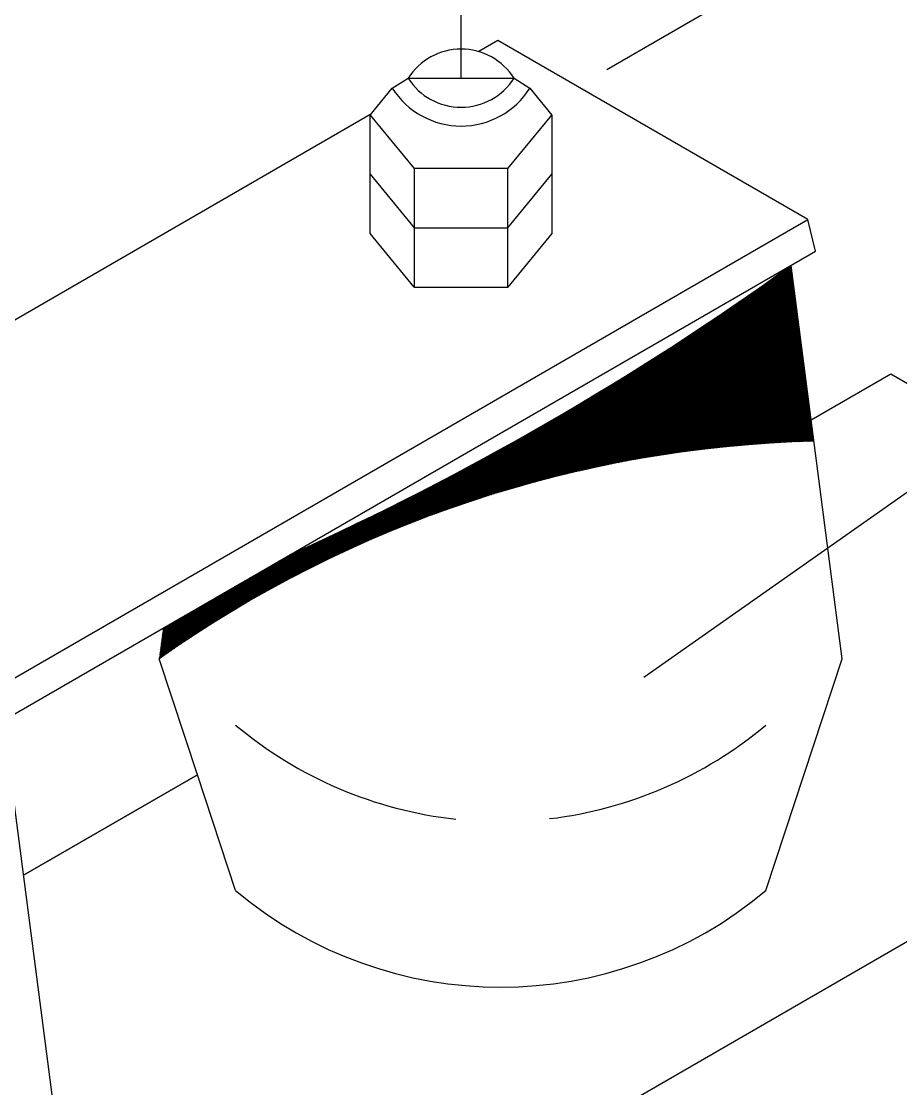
# Model space of a CAD drawing. Header units: inches. Extents: x 3955 to 4125, y 4886 to 4983.
# Drawn here: x 4089.421 to 4090.491, y 4959.148 to 4960.446 of the extents above; entities that cross this region are included whole.
import ezdxf

# ---------------------------------------------------------------- set-up
doc = ezdxf.new("R2010")
doc.units = ezdxf.units.IN
doc.header["$MEASUREMENT"] = 0
doc.layers.get('0').update_dxf_attribs({"lineweight": 35})
for name, color, linetype in [('E-TEXT', 2, 'Continuous'), ('EFL', 1, 'Continuous'), ('EL2', 2, 'Continuous')]:
    doc.layers.add(name, color=color, linetype=linetype)

msp = doc.modelspace()

# ---------------------------------------------------------------- linework, layer by layer
at = {"color": 0}
for p, q in [((4090.1078, 4959.9011), (4090.352, 4960.1453)), ((4090.1095, 4959.9015), (4090.3567, 4960.1487)), ((4090.1112, 4959.9019), (4090.3574, 4960.148)), ((4090.1129, 4959.9022), (4090.3575, 4960.1469)), ((4090.1147, 4959.9026), (4090.3577, 4960.1457)), ((4090.1164, 4959.903), (4090.3579, 4960.1445)), ((4090.1008, 4959.8995), (4090.3333, 4960.132)), ((4090.1026, 4959.8999), (4090.3379, 4960.1353)), ((4090.1043, 4959.9003), (4090.3426, 4960.1386)), ((4090.106, 4959.9007), (4090.3473, 4960.1419)), ((4090.1181, 4959.9034), (4090.358, 4960.1433)), ((4090.1198, 4959.9037), (4090.3582, 4960.1421)), ((4090.1215, 4959.9041), (4090.3583, 4960.1409)), ((4090.1232, 4959.9045), (4090.3585, 4960.1397)), ((4090.1249, 4959.9048), (4090.3586, 4960.1385)), ((4090.1266, 4959.9052), (4090.3588, 4960.1374)), ((4090.1283, 4959.9055), (4090.3589, 4960.1362)), ((4090.13, 4959.9059), (4090.3591, 4960.135)), ((4090.1317, 4959.9062), (4090.3592, 4960.1338)), ((4090.1334, 4959.9066), (4090.3594, 4960.1326)), ((4090.1351, 4959.9069), (4090.3596, 4960.1314)), ((4090.0939, 4959.8979), (4090.3153, 4960.1194)), ((4090.0956, 4959.8983), (4090.3198, 4960.1225)), ((4090.0974, 4959.8987), (4090.3243, 4960.1256)), ((4090.0991, 4959.8991), (4090.3288, 4960.1288)), ((4090.1367, 4959.9073), (4090.3597, 4960.1302)), ((4090.1384, 4959.9076), (4090.3599, 4960.129)), ((4090.1401, 4959.9079), (4090.36, 4960.1279)), ((4090.1418, 4959.9083), (4090.3602, 4960.1267)), ((4090.1434, 4959.9086), (4090.3603, 4960.1255)), ((4090.1451, 4959.9089), (4090.3605, 4960.1243)), ((4090.1468, 4959.9092), (4090.3606, 4960.1231)), ((4090.1484, 4959.9096), (4090.3608, 4960.1219)), ((4090.1501, 4959.9099), (4090.3609, 4960.1207)), ((4090.1518, 4959.9102), (4090.3611, 4960.1195)), ((4090.1534, 4959.9105), (4090.3613, 4960.1184)), ((4090.0868, 4959.8963), (4090.2978, 4960.1072)), ((4090.0886, 4959.8967), (4090.3021, 4960.1102)), ((4090.0904, 4959.8971), (4090.3065, 4960.1132)), ((4090.0921, 4959.8975), (4090.3109, 4960.1163)), ((4090.1551, 4959.9108), (4090.3614, 4960.1172)), ((4090.1567, 4959.9111), (4090.3616, 4960.116)), ((4090.1584, 4959.9115), (4090.3617, 4960.1148)), ((4090.16, 4959.9118), (4090.3619, 4960.1136)), ((4090.1617, 4959.9121), (4090.362, 4960.1124)), ((4090.1633, 4959.9124), (4090.3622, 4960.1112)), ((4090.1649, 4959.9127), (4090.3623, 4960.1101)), ((4090.1666, 4959.913), (4090.3625, 4960.1089)), ((4090.1682, 4959.9132), (4090.3626, 4960.1077)), ((4090.1699, 4959.9135), (4090.3628, 4960.1065)), ((4090.1715, 4959.9138), (4090.363, 4960.1053)), ((4090.078, 4959.8941), (4090.2766, 4960.0928)), ((4090.0798, 4959.8946), (4090.2808, 4960.0956)), ((4090.0815, 4959.895), (4090.285, 4960.0985)), ((4090.0833, 4959.8954), (4090.2892, 4960.1014)), ((4090.0851, 4959.8958), (4090.2935, 4960.1043)), ((4090.1731, 4959.9141), (4090.3631, 4960.1041)), ((4090.1747, 4959.9144), (4090.3633, 4960.1029)), ((4090.1764, 4959.9147), (4090.3634, 4960.1017)), ((4090.178, 4959.915), (4090.3636, 4960.1006)), ((4090.1796, 4959.9152), (4090.3637, 4960.0994)), ((4090.1812, 4959.9155), (4090.3639, 4960.0982)), ((4090.1828, 4959.9158), (4090.364, 4960.097)), ((4090.1844, 4959.9161), (4090.3642, 4960.0958)), ((4090.1861, 4959.9163), (4090.3643, 4960.0946)), ((4090.1877, 4959.9166), (4090.3645, 4960.0934)), ((4090.1893, 4959.9168), (4090.3647, 4960.0922)), ((4090.069, 4959.8919), (4090.2561, 4960.079)), ((4090.0708, 4959.8923), (4090.2602, 4960.0817)), ((4090.0726, 4959.8928), (4090.2642, 4960.0844)), ((4090.0744, 4959.8932), (4090.2683, 4960.0872)), ((4090.0762, 4959.8937), (4090.2725, 4960.0899)), ((4090.1909, 4959.9171), (4090.3648, 4960.0911)), ((4090.1925, 4959.9174), (4090.365, 4960.0899)), ((4090.1941, 4959.9176), (4090.3651, 4960.0887)), ((4090.1957, 4959.9179), (4090.3653, 4960.0875)), ((4090.1973, 4959.9181), (4090.3654, 4960.0863)), ((4090.1988, 4959.9184), (4090.3656, 4960.0851)), ((4090.2004, 4959.9186), (4090.3657, 4960.0839)), ((4090.202, 4959.9189), (4090.3659, 4960.0827)), ((4090.2036, 4959.9191), (4090.366, 4960.0816)), ((4090.2052, 4959.9194), (4090.3662, 4960.0804)), ((4090.2068, 4959.9196), (4090.3664, 4960.0792)), ((4090.0618, 4959.8901), (4090.2401, 4960.0684)), ((4090.0636, 4959.8905), (4090.2441, 4960.071)), ((4090.0654, 4959.891), (4090.2481, 4960.0736)), ((4090.0672, 4959.8914), (4090.2521, 4960.0763)), ((4090.2084, 4959.9198), (4090.3665, 4960.078)), ((4090.2099, 4959.9201), (4090.3667, 4960.0768)), ((4090.2115, 4959.9203), (4090.3668, 4960.0756)), ((4090.2131, 4959.9205), (4090.367, 4960.0744)), ((4090.2147, 4959.9208), (4090.3671, 4960.0732)), ((4090.2162, 4959.921), (4090.3673, 4960.0721)), ((4090.2178, 4959.9212), (4090.3674, 4960.0709)), ((4090.2194, 4959.9214), (4090.3676, 4960.0697)), ((4090.2209, 4959.9217), (4090.3677, 4960.0685)), ((4090.2225, 4959.9219), (4090.3679, 4960.0673)), ((4090.224, 4959.9221), (4090.3681, 4960.0661)), ((4090.0509, 4959.8872), (4090.2168, 4960.0531)), ((4090.0528, 4959.8877), (4090.2207, 4960.0556)), ((4090.0546, 4959.8882), (4090.2245, 4960.0581)), ((4090.0564, 4959.8886), (4090.2284, 4960.0606)), ((4090.0582, 4959.8891), (4090.2323, 4960.0632)), ((4090.06, 4959.8896), (4090.2362, 4960.0658)), ((4090.2256, 4959.9223), (4090.3682, 4960.0649)), ((4090.2271, 4959.9225), (4090.3684, 4960.0638)), ((4090.2287, 4959.9227), (4090.3685, 4960.0626)), ((4090.2302, 4959.9229), (4090.3687, 4960.0614)), ((4090.2318, 4959.9232), (4090.3688, 4960.0602)), ((4090.2333, 4959.9234), (4090.369, 4960.059)), ((4090.2349, 4959.9236), (4090.3691, 4960.0578)), ((4090.2364, 4959.9238), (4090.3693, 4960.0566)), ((4090.238, 4959.924), (4090.3694, 4960.0554)), ((4090.2395, 4959.9242), (4090.3696, 4960.0543)), ((4090.241, 4959.9244), (4090.3698, 4960.0531)), ((4090.0417, 4959.8847), (4090.198, 4960.041)), ((4090.0436, 4959.8852), (4090.2017, 4960.0434)), ((4090.0454, 4959.8857), (4090.2055, 4960.0458)), ((4090.0473, 4959.8862), (4090.2092, 4960.0482)), ((4090.0491, 4959.8867), (4090.213, 4960.0506)), ((4090.2426, 4959.9246), (4090.3699, 4960.0519)), ((4090.2441, 4959.9247), (4090.3701, 4960.0507)), ((4090.2456, 4959.9249), (4090.3702, 4960.0495)), ((4090.2472, 4959.9251), (4090.3704, 4960.0483)), ((4090.2487, 4959.9253), (4090.3705, 4960.0471)), ((4090.2502, 4959.9255), (4090.3707, 4960.0459)), ((4090.2518, 4959.9257), (4090.3708, 4960.0448)), ((4090.2533, 4959.9259), (4090.371, 4960.0436)), ((4090.2548, 4959.926), (4090.3711, 4960.0424)), ((4090.2563, 4959.9262), (4090.3713, 4960.0412)), ((4090.2578, 4959.9264), (4090.3715, 4960.04)), ((4090.0306, 4959.8816), (4090.176, 4960.027)), ((4090.0325, 4959.8821), (4090.1796, 4960.0293)), ((4090.0343, 4959.8827), (4090.1832, 4960.0316)), ((4090.0362, 4959.8832), (4090.1869, 4960.0339)), ((4090.038, 4959.8837), (4090.1906, 4960.0362)), ((4090.0399, 4959.8842), (4090.1943, 4960.0386)), ((4090.2593, 4959.9266), (4090.3716, 4960.0388)), ((4090.2609, 4959.9267), (4090.3718, 4960.0376)), ((4090.2624, 4959.9269), (4090.3719, 4960.0364)), ((4090.2639, 4959.9271), (4090.3721, 4960.0353)), ((4090.2654, 4959.9272), (4090.3722, 4960.0341)), ((4090.2669, 4959.9274), (4090.3724, 4960.0329)), ((4090.2684, 4959.9276), (4090.3725, 4960.0317)), ((4090.2699, 4959.9277), (4090.3727, 4960.0305)), ((4090.2714, 4959.9279), (4090.3728, 4960.0293)), ((4090.2729, 4959.928), (4090.373, 4960.0281)), ((4090.2744, 4959.9282), (4090.3732, 4960.0269)), ((4090.0212, 4959.8789), (4090.1581, 4960.0158)), ((4090.0231, 4959.8795), (4090.1616, 4960.018)), ((4090.025, 4959.88), (4090.1652, 4960.0202)), ((4090.0269, 4959.8806), (4090.1688, 4960.0225)), ((4090.0287, 4959.8811), (4090.1724, 4960.0247)), ((4090.2759, 4959.9283), (4090.3733, 4960.0258)), ((4090.2774, 4959.9285), (4090.3735, 4960.0246)), ((4090.2789, 4959.9286), (4090.3736, 4960.0234)), ((4090.2804, 4959.9288), (4090.3738, 4960.0222)), ((4090.2818, 4959.9289), (4090.3739, 4960.021)), ((4090.2833, 4959.9291), (4090.3741, 4960.0198)), ((4090.2848, 4959.9292), (4090.3742, 4960.0186)), ((4090.2863, 4959.9294), (4090.3744, 4960.0175)), ((4090.2878, 4959.9295), (4090.3745, 4960.0163)), ((4090.2893, 4959.9296), (4090.3747, 4960.0151)), ((4090.2907, 4959.9298), (4090.3749, 4960.0139)), ((4090.0098, 4959.8756), (4090.1371, 4960.0029)), ((4090.0117, 4959.8762), (4090.1406, 4960.005)), ((4090.0136, 4959.8767), (4090.144, 4960.0071)), ((4090.0155, 4959.8773), (4090.1475, 4960.0093)), ((4090.0174, 4959.8778), (4090.151, 4960.0115)), ((4090.0193, 4959.8784), (4090.1545, 4960.0136)), ((4090.2922, 4959.9299), (4090.375, 4960.0127)), ((4090.2937, 4959.93), (4090.3752, 4960.0115)), ((4090.2952, 4959.9302), (4090.3753, 4960.0103)), ((4090.2966, 4959.9303), (4090.3755, 4960.0091)), ((4090.2981, 4959.9304), (4090.3756, 4960.008)), ((4090.2996, 4959.9305), (4090.3758, 4960.0068)), ((4090.301, 4959.9307), (4090.3759, 4960.0056)), ((4090.3025, 4959.9308), (4090.3761, 4960.0044)), ((4090.304, 4959.9309), (4090.3762, 4960.0032)), ((4090.3054, 4959.931), (4090.3764, 4960.002)), ((4089.9963, 4959.8715), (4090.1133, 4959.9885)), ((4089.9983, 4959.8721), (4090.1167, 4959.9905)), ((4090.0002, 4959.8727), (4090.12, 4959.9925)), ((4090.0021, 4959.8733), (4090.1234, 4959.9946)), ((4090.0041, 4959.8739), (4090.1268, 4959.9966)), ((4090.006, 4959.8744), (4090.1302, 4959.9987)), ((4090.0079, 4959.875), (4090.1337, 4960.0008)), ((4090.3069, 4959.9312), (4090.3766, 4960.0008)), ((4090.3083, 4959.9313), (4090.3767, 4959.9996)), ((4090.3098, 4959.9314), (4090.3769, 4959.9985)), ((4090.3112, 4959.9315), (4090.377, 4959.9973)), ((4090.3127, 4959.9316), (4090.3772, 4959.9961)), ((4090.3142, 4959.9317), (4090.3773, 4959.9949)), ((4090.3156, 4959.9318), (4090.3775, 4959.9937)), ((4090.3171, 4959.9319), (4090.3776, 4959.9925)), ((4090.3185, 4959.932), (4090.3778, 4959.9913)), ((4090.3199, 4959.9321), (4090.3779, 4959.9901)), ((4090.3214, 4959.9322), (4090.3781, 4959.989)), ((4089.9846, 4959.8678), (4090.0934, 4959.9766)), ((4089.9866, 4959.8684), (4090.0967, 4959.9785)), ((4089.9885, 4959.8691), (4090.1, 4959.9805)), ((4089.9905, 4959.8697), (4090.1033, 4959.9825)), ((4089.9924, 4959.8703), (4090.1066, 4959.9845)), ((4089.9944, 4959.8709), (4090.1099, 4959.9865)), ((4090.3228, 4959.9323), (4090.3783, 4959.9878)), ((4090.3243, 4959.9324), (4090.3784, 4959.9866)), ((4090.3257, 4959.9325), (4090.3786, 4959.9854)), ((4090.3271, 4959.9326), (4090.3787, 4959.9842)), ((4090.3286, 4959.9327), (4090.3789, 4959.983)), ((4090.33, 4959.9328), (4090.379, 4959.9818)), ((4090.3314, 4959.9329), (4090.3792, 4959.9806)), ((4090.3329, 4959.933), (4090.3793, 4959.9795)), ((4090.3343, 4959.9331), (4090.3795, 4959.9783)), ((4090.3357, 4959.9332), (4090.3796, 4959.9771)), ((4090.3372, 4959.9333), (4090.3798, 4959.9759)), ((4089.9707, 4959.8633), (4090.0707, 4959.9633)), ((4089.9727, 4959.864), (4090.0739, 4959.9651)), ((4089.9747, 4959.8646), (4090.0771, 4959.967)), ((4089.9767, 4959.8653), (4090.0803, 4959.9689)), ((4089.9787, 4959.8659), (4090.0836, 4959.9708)), ((4089.9806, 4959.8666), (4090.0868, 4959.9727)), ((4089.9826, 4959.8672), (4090.0901, 4959.9747)), ((4090.3386, 4959.9333), (4090.38, 4959.9747)), ((4090.34, 4959.9334), (4090.3801, 4959.9735)), ((4090.3414, 4959.9335), (4090.3803, 4959.9723)), ((4090.3429, 4959.9336), (4090.3804, 4959.9712)), ((4090.3443, 4959.9337), (4090.3806, 4959.97)), ((4090.3457, 4959.9337), (4090.3807, 4959.9688)), ((4090.3471, 4959.9338), (4090.3809, 4959.9676)), ((4090.3485, 4959.9339), (4090.381, 4959.9664)), ((4090.3499, 4959.934), (4090.3812, 4959.9652)), ((4090.3513, 4959.934), (4090.3813, 4959.964)), ((4090.3528, 4959.9341), (4090.3815, 4959.9628)), ((4089.9566, 4959.8586), (4090.0485, 4959.9505)), ((4089.9586, 4959.8593), (4090.0516, 4959.9523)), ((4089.9606, 4959.86), (4090.0548, 4959.9541)), ((4089.9627, 4959.8606), (4090.0579, 4959.9559)), ((4089.9647, 4959.8613), (4090.0611, 4959.9577)), ((4089.9667, 4959.862), (4090.0643, 4959.9596)), ((4089.9687, 4959.8627), (4090.0675, 4959.9614)), ((4090.3542, 4959.9342), (4090.3817, 4959.9617)), ((4090.3556, 4959.9342), (4090.3818, 4959.9605)), ((4090.357, 4959.9343), (4090.382, 4959.9593)), ((4090.3584, 4959.9344), (4090.3821, 4959.9581)), ((4090.3598, 4959.9344), (4090.3823, 4959.9569)), ((4090.3612, 4959.9345), (4090.3824, 4959.9557)), ((4090.3626, 4959.9345), (4090.3826, 4959.9545)), ((4090.364, 4959.9346), (4090.3827, 4959.9533)), ((4090.3654, 4959.9346), (4090.3829, 4959.9522)), ((4090.3668, 4959.9347), (4090.383, 4959.951)), ((4090.3682, 4959.9348), (4090.3832, 4959.9498)), ((4089.9401, 4959.8529), (4090.0237, 4959.9365)), ((4089.9422, 4959.8536), (4090.0268, 4959.9382)), ((4089.9443, 4959.8543), (4090.0299, 4959.9399)), ((4089.9463, 4959.8551), (4090.0329, 4959.9417)), ((4089.9484, 4959.8558), (4090.036, 4959.9434)), ((4089.9504, 4959.8565), (4090.0391, 4959.9452)), ((4089.9525, 4959.8572), (4090.0422, 4959.9469)), ((4089.9545, 4959.8579), (4090.0454, 4959.9487)), ((4090.3696, 4959.9348), (4090.3834, 4959.9486)), ((4090.371, 4959.9349), (4090.3835, 4959.9474)), ((4090.3723, 4959.9349), (4090.3837, 4959.9462)), ((4090.3737, 4959.935), (4090.3838, 4959.945)), ((4090.3751, 4959.935), (4090.384, 4959.9438)), ((4090.3765, 4959.935), (4090.3841, 4959.9427)), ((4090.3779, 4959.9351), (4090.3843, 4959.9415)), ((4090.3793, 4959.9351), (4090.3844, 4959.9403)), ((4090.3807, 4959.9352), (4090.3846, 4959.9391)), ((4090.382, 4959.9352), (4090.3847, 4959.9379)), ((4090.3834, 4959.9352), (4090.3849, 4959.9367)), ((4089.9233, 4959.8468), (4089.9996, 4959.923)), ((4089.9254, 4959.8476), (4090.0026, 4959.9247)), ((4089.9275, 4959.8483), (4090.0056, 4959.9264)), ((4089.9297, 4959.8491), (4090.0086, 4959.928)), ((4089.9318, 4959.8499), (4090.0116, 4959.9297)), ((4089.9339, 4959.8506), (4090.0146, 4959.9314)), ((4089.936, 4959.8514), (4090.0176, 4959.9331)), ((4089.938, 4959.8521), (4090.0207, 4959.9348)), ((4090.3848, 4959.9353), (4090.3851, 4959.9355)), ((4089.9061, 4959.8403), (4089.9759, 4959.9102)), ((4089.9083, 4959.8412), (4089.9789, 4959.9117)), ((4089.9105, 4959.842), (4089.9818, 4959.9133)), ((4089.9126, 4959.8428), (4089.9847, 4959.9149)), ((4089.9148, 4959.8436), (4089.9877, 4959.9165)), ((4089.9169, 4959.8444), (4089.9906, 4959.9182)), ((4089.919, 4959.8452), (4089.9936, 4959.9198)), ((4089.9212, 4959.846), (4089.9966, 4959.9214)), ((4089.8885, 4959.8334), (4089.9528, 4959.8978)), ((4089.8907, 4959.8343), (4089.9557, 4959.8993)), ((4089.8929, 4959.8352), (4089.9586, 4959.9008)), ((4089.8952, 4959.8361), (4089.9614, 4959.9024)), ((4089.8974, 4959.8369), (4089.9643, 4959.9039)), ((4089.8996, 4959.8378), (4089.9672, 4959.9055)), ((4089.9018, 4959.8386), (4089.9701, 4959.907)), ((4089.9039, 4959.8395), (4089.973, 4959.9086)), ((4089.8681, 4959.8252), (4089.9273, 4959.8844)), ((4089.8704, 4959.8261), (4089.9302, 4959.8858)), ((4089.8727, 4959.8271), (4089.933, 4959.8873)), ((4089.875, 4959.828), (4089.9358, 4959.8888)), ((4089.8773, 4959.8289), (4089.9386, 4959.8903)), ((4089.8795, 4959.8298), (4089.9414, 4959.8917)), ((4089.8818, 4959.8308), (4089.9443, 4959.8932)), ((4089.884, 4959.8317), (4089.9471, 4959.8947)), ((4089.8863, 4959.8326), (4089.95, 4959.8962)), ((4089.8471, 4959.8162), (4089.9024, 4959.8715)), ((4089.8495, 4959.8173), (4089.9052, 4959.8729)), ((4089.8519, 4959.8183), (4089.9079, 4959.8743)), ((4089.8542, 4959.8193), (4089.9107, 4959.8757)), ((4089.8566, 4959.8203), (4089.9134, 4959.8772)), ((4089.8589, 4959.8213), (4089.9162, 4959.8786)), ((4089.8612, 4959.8223), (4089.919, 4959.88)), ((4089.8635, 4959.8232), (4089.9218, 4959.8815)), ((4089.8658, 4959.8242), (4089.9246, 4959.8829)), ((4089.8254, 4959.8066), (4089.878, 4959.8592)), ((4089.8278, 4959.8077), (4089.8807, 4959.8605)), ((4089.8303, 4959.8088), (4089.8834, 4959.8619)), ((4089.8327, 4959.8099), (4089.8861, 4959.8632)), ((4089.8351, 4959.811), (4089.8888, 4959.8646)), ((4089.8376, 4959.812), (4089.8915, 4959.866)), ((4089.84, 4959.8131), (4089.8942, 4959.8673)), ((4089.8424, 4959.8141), (4089.8969, 4959.8687)), ((4089.8448, 4959.8152), (4089.8997, 4959.8701)), ((4089.8003, 4959.7949), (4089.8514, 4959.846)), ((4089.8028, 4959.7961), (4089.854, 4959.8473)), ((4089.8054, 4959.7973), (4089.8567, 4959.8486)), ((4089.8079, 4959.7985), (4089.8593, 4959.8499)), ((4089.8105, 4959.7997), (4089.862, 4959.8512)), ((4089.813, 4959.8009), (4089.8646, 4959.8525)), ((4089.8155, 4959.802), (4089.8673, 4959.8538)), ((4089.818, 4959.8032), (4089.87, 4959.8552)), ((4089.8205, 4959.8043), (4089.8726, 4959.8565)), ((4089.8229, 4959.8054), (4089.8753, 4959.8578)), ((4089.7739, 4959.782), (4089.8253, 4959.8333)), ((4089.7766, 4959.7833), (4089.8279, 4959.8346)), ((4089.7793, 4959.7846), (4089.8305, 4959.8358)), ((4089.782, 4959.786), (4089.8331, 4959.8371)), ((4089.7846, 4959.7873), (4089.8357, 4959.8383)), ((4089.7873, 4959.7886), (4089.8383, 4959.8396)), ((4089.7899, 4959.7899), (4089.8409, 4959.8409)), ((4089.7925, 4959.7911), (4089.8435, 4959.8421)), ((4089.7951, 4959.7924), (4089.8461, 4959.8434)), ((4089.7977, 4959.7936), (4089.8488, 4959.8447)), ((4089.7433, 4959.7661), (4089.7972, 4959.82)), ((4089.7462, 4959.7676), (4089.7998, 4959.8212)), ((4089.749, 4959.7691), (4089.8023, 4959.8224)), ((4089.7519, 4959.7706), (4089.8049, 4959.8236)), ((4089.7547, 4959.7721), (4089.8074, 4959.8248)), ((4089.7575, 4959.7735), (4089.8099, 4959.826)), ((4089.7603, 4959.775), (4089.8125, 4959.8272)), ((4089.763, 4959.7764), (4089.8151, 4959.8284)), ((4089.7658, 4959.7778), (4089.8176, 4959.8297)), ((4089.7685, 4959.7792), (4089.8202, 4959.8309)), ((4089.7712, 4959.7806), (4089.8228, 4959.8321)), ((4089.7105, 4959.748), (4089.7697, 4959.8072)), ((4089.7136, 4959.7498), (4089.7722, 4959.8084)), ((4089.7167, 4959.7515), (4089.7747, 4959.8095)), ((4089.7197, 4959.7532), (4089.7772, 4959.8107)), ((4089.7227, 4959.7549), (4089.7797, 4959.8118)), ((4089.7257, 4959.7566), (4089.7822, 4959.813)), ((4089.7287, 4959.7582), (4089.7847, 4959.8141)), ((4089.7317, 4959.7598), (4089.7872, 4959.8153)), ((4089.7346, 4959.7614), (4089.7897, 4959.8165)), ((4089.7375, 4959.763), (4089.7922, 4959.8177)), ((4089.7404, 4959.7645), (4089.7947, 4959.8188)), ((4089.6749, 4959.7271), (4089.741, 4959.7933)), ((4089.6782, 4959.7292), (4089.7442, 4959.7952)), ((4089.6816, 4959.7312), (4089.7474, 4959.797)), ((4089.6849, 4959.7332), (4089.75, 4959.7983)), ((4089.6882, 4959.7351), (4089.7525, 4959.7994)), ((4089.6915, 4959.7371), (4089.7549, 4959.8005)), ((4089.6947, 4959.739), (4089.7574, 4959.8016)), ((4089.6979, 4959.7408), (4089.7598, 4959.8027)), ((4089.7011, 4959.7427), (4089.7623, 4959.8039)), ((4089.7043, 4959.7445), (4089.7648, 4959.805)), ((4089.7074, 4959.7463), (4089.7672, 4959.8061)), ((4089.6502, 4959.7119), (4089.7188, 4959.7805)), ((4089.6538, 4959.7142), (4089.722, 4959.7823)), ((4089.6574, 4959.7164), (4089.7252, 4959.7842)), ((4089.661, 4959.7186), (4089.7284, 4959.786)), ((4089.6645, 4959.7208), (4089.7315, 4959.7878)), ((4089.668, 4959.723), (4089.7347, 4959.7897)), ((4089.6714, 4959.7251), (4089.7379, 4959.7915)), ((4089.6234, 4959.6945), (4089.6966, 4959.7677)), ((4089.6274, 4959.6971), (4089.6998, 4959.7695)), ((4089.6313, 4959.6997), (4089.703, 4959.7713)), ((4089.6352, 4959.7022), (4089.7061, 4959.7732)), ((4089.639, 4959.7047), (4089.7093, 4959.775)), ((4089.6428, 4959.7071), (4089.7125, 4959.7768)), ((4089.6465, 4959.7095), (4089.7157, 4959.7787)), ((4089.5938, 4959.6743), (4089.6744, 4959.7548)), ((4089.5982, 4959.6774), (4089.6776, 4959.7567)), ((4089.6026, 4959.6804), (4089.6807, 4959.7585)), ((4089.6069, 4959.6833), (4089.6839, 4959.7603)), ((4089.6111, 4959.6862), (4089.6871, 4959.7622)), ((4089.6153, 4959.689), (4089.6903, 4959.764)), ((4089.6194, 4959.6918), (4089.6934, 4959.7658)), ((4089.5888, 4959.6719), (4089.668, 4959.7512)), ((4089.589, 4959.6735), (4089.6649, 4959.7493)), ((4089.5892, 4959.675), (4089.6617, 4959.7475)), ((4089.5893, 4959.6711), (4089.6712, 4959.753)), ((4089.5894, 4959.6766), (4089.6585, 4959.7457)), ((4089.5896, 4959.6781), (4089.6553, 4959.7438)), ((4089.5898, 4959.6796), (4089.6522, 4959.742)), ((4089.59, 4959.6812), (4089.649, 4959.7402)), ((4089.5902, 4959.6827), (4089.6458, 4959.7383)), ((4089.5904, 4959.6843), (4089.6426, 4959.7365)), ((4089.5906, 4959.6858), (4089.6395, 4959.7347)), ((4089.5908, 4959.6874), (4089.6363, 4959.7329)), ((4089.591, 4959.6889), (4089.6331, 4959.731)), ((4089.5912, 4959.6904), (4089.6299, 4959.7292)), ((4089.5914, 4959.692), (4089.6268, 4959.7274)), ((4089.5916, 4959.6935), (4089.6236, 4959.7255)), ((4089.5918, 4959.6951), (4089.6204, 4959.7237)), ((4089.592, 4959.6966), (4089.6172, 4959.7219)), ((4089.5922, 4959.6982), (4089.6141, 4959.72)), ((4089.5924, 4959.6997), (4089.6109, 4959.7182)), ((4089.5926, 4959.7012), (4089.6077, 4959.7164)), ((4089.5928, 4959.7028), (4089.6045, 4959.7145)), ((4089.593, 4959.7043), (4089.6014, 4959.7127)), ((4089.5932, 4959.7059), (4089.5982, 4959.7109)), ((4089.5934, 4959.7074), (4089.595, 4959.709))]:
    msp.add_line(p, q, dxfattribs=at)
at = {"layer": 'E-TEXT'}
msp.add_lwpolyline([(4090.178, 4959.6482), (4090.7664, 4960.0619), (4092.1687, 4960.0619)], dxfattribs=at)
at = {"layer": 'EFL'}
for p, q in [((4089.9559, 4960.3768), (4089.9559, 4960.9012)), ((4090.133, 4960.3875), (4090.6826, 4960.7048))]:
    msp.add_line(p, q, dxfattribs=at)
at = {"layer": 'EL2'}
for p, q in [((4090.0006, 4960.4225), (4089.9774, 4960.4091)), ((4090.3778, 4960.2048), (4090.0006, 4960.4225)), ((4089.0557, 4959.8769), (4089.8468, 4960.3337)), ((4088.9457, 4959.3779), (4090.3778, 4960.2048)), ((4090.3872, 4960.1664), (4090.3778, 4960.2048)), ((4088.9457, 4959.3341), (4090.3872, 4960.1664)), ((4090.4195, 4959.6706), (4090.3573, 4960.1491)), ((4090.4787, 4960.0168), (4090.3818, 4959.9608)), ((4091.0859, 4959.6662), (4090.4787, 4960.0168)), ((4088.6532, 4958.2617), (4091.0859, 4959.6662)), ((4089.6351, 4959.5297), (4089.5886, 4959.6706)), ((4090.3267, 4959.3888), (4090.4195, 4959.6706)), ((4089.4614, 4959.1174), (4089.3991, 4959.5959)), ((4089.6351, 4959.5297), (4089.4236, 4959.4076)), ((4089.4236, 4959.4076), (4089.6351, 4959.5297)), ((4089.6815, 4959.3888), (4089.6351, 4959.5297))]:
    msp.add_line(p, q, dxfattribs=at)
at = {"layer": 'EL2', "color": 4}
for p, q in [((4089.8454, 4960.332), (4089.8722, 4960.3645)), ((4089.8722, 4960.3645), (4089.8914, 4960.3768)), ((4089.8914, 4960.3768), (4090.0204, 4960.3768)), ((4090.0204, 4960.3768), (4090.0396, 4960.3645)), ((4090.0396, 4960.3645), (4090.0664, 4960.332)), ((4089.8454, 4960.1878), (4089.8454, 4960.332)), ((4089.8454, 4960.332), (4089.899, 4960.2669)), ((4090.0128, 4960.2669), (4090.0664, 4960.332)), ((4090.0664, 4960.332), (4090.0664, 4960.1878)), ((4090.0128, 4960.2669), (4089.899, 4960.2669)), ((4089.899, 4960.2669), (4089.899, 4960.1227)), ((4090.0128, 4960.1227), (4090.0128, 4960.2669)), ((4089.8454, 4960.2599), (4089.899, 4960.1948)), ((4090.0128, 4960.1948), (4090.0664, 4960.2599)), ((4089.899, 4960.1227), (4089.8454, 4960.1878)), ((4089.899, 4960.1948), (4090.0128, 4960.1948)), ((4090.0664, 4960.1878), (4090.0128, 4960.1227)), ((4089.899, 4960.1227), (4090.0128, 4960.1227))]:
    msp.add_line(p, q, dxfattribs=at)
for centre, radius, start, end in [((4089.9559, 4960.3356), 0.0765, 32.5285, 147.4715), ((4089.9559, 4960.4179), 0.0993, 212.5285, 327.4715), ((4089.9559, 4960.4179), 0.0765, 212.5285, 327.4715)]:
    msp.add_arc(centre, radius, start, end, dxfattribs=at)
at = {"layer": 'EL2'}
for centre, radius, start, end in [((4088.305, 4963.0004), 3.513, 294.2551, 305.7449), ((4090.4221, 4958.4933), 1.4425, 91.469, 125.2961), ((4090.0041, 4959.9747), 0.5019, 230.0103, 263.7739), ((4090.0041, 4959.9747), 0.5019, 276.7997, 309.9897), ((4090.0041, 4959.7734), 0.5019, 230.0103, 309.9897)]:
    msp.add_arc(centre, radius, start, end, dxfattribs=at)

doc.saveas('drawing.dxf')
